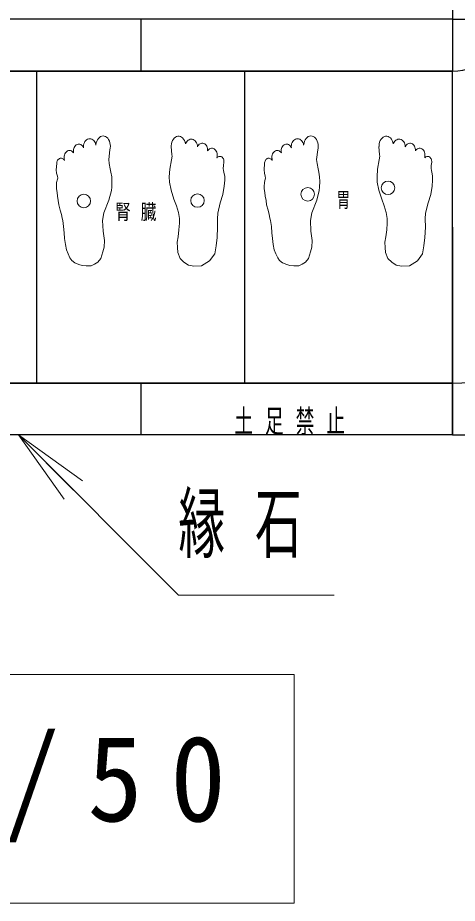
# Model space of a CAD drawing. Units: millimetres on the paper. Extents: x -365 to 0, y -12 to 257.
# Drawn here: x -244.4 to -227.48, y 160.4 to 194.48 of the extents above; entities that cross this region are included whole.
import ezdxf
from ezdxf.enums import TextEntityAlignment as Align

# ---------------------------------------------------------------- set-up
doc = ezdxf.new("R2010")
doc.units = ezdxf.units.MM
doc.layers.add('LY_1', color=7, linetype='Continuous', lineweight=13)
doc.styles.add('ＭＳ ゴシック', font='')
doc.styles.get('ＭＳ ゴシック').set_extended_font_data('MS Gothic')

msp = doc.modelspace()

# ---------------------------------------------------------------- linework, layer by layer
at = {"layer": 'LY_1', "lineweight": 25}
for p, q in [((-227.663, 206.421), (-227.663, 194.421)), ((-239.663, 194.421), (-251.663, 194.421)), ((-227.663, 194.421), (-239.663, 194.421)), ((-239.663, 194.421), (-239.663, 192.421)), ((-239.663, 194.421), (-239.663, 192.421)), ((-227.663, 194.421), (-225.663, 194.421)), ((-227.663, 194.421), (-227.663, 192.421)), ((-227.663, 194.421), (-225.663, 194.421)), ((-227.663, 194.421), (-227.663, 192.421)), ((-251.663, 192.421), (-227.663, 192.421)), ((-239.663, 192.421), (-251.663, 192.421)), ((-243.663, 180.421), (-243.663, 192.421)), ((-227.663, 192.421), (-239.663, 192.421)), ((-235.663, 180.421), (-235.663, 192.421)), ((-227.663, 180.421), (-227.663, 192.421)), ((-227.663, 186.421), (-227.663, 180.425)), ((-239.663, 180.421), (-251.663, 180.421)), ((-251.663, 180.421), (-227.663, 180.421)), ((-239.663, 180.421), (-239.663, 178.421)), ((-227.663, 180.421), (-239.663, 180.421)), ((-239.663, 180.421), (-239.663, 178.421)), ((-227.663, 178.421), (-227.663, 180.421)), ((-227.663, 180.421), (-227.663, 178.421)), ((-239.663, 178.421), (-251.663, 178.421)), ((-227.663, 178.421), (-239.663, 178.421))]:
    msp.add_line(p, q, dxfattribs=at)
at = {"layer": 'LY_1'}
for p, q in [((-241.748, 189.782), (-241.783, 189.753)), ((-241.71, 189.804), (-241.748, 189.782)), ((-241.67, 189.817), (-241.71, 189.804)), ((-241.628, 189.821), (-241.67, 189.817)), ((-241.587, 189.816), (-241.628, 189.821)), ((-241.546, 189.802), (-241.587, 189.816)), ((-241.508, 189.779), (-241.546, 189.802)), ((-241.474, 189.749), (-241.508, 189.779)), ((-241.331, 189.781), (-241.359, 189.723)), ((-241.297, 189.831), (-241.331, 189.781)), ((-241.258, 189.871), (-241.297, 189.831)), ((-241.213, 189.901), (-241.258, 189.871)), ((-241.166, 189.92), (-241.213, 189.901)), ((-241.118, 189.927), (-241.166, 189.92)), ((-241.069, 189.921), (-241.118, 189.927)), ((-241.022, 189.904), (-241.069, 189.921)), ((-240.978, 189.875), (-241.022, 189.904)), ((-240.937, 189.835), (-240.978, 189.875)), ((-240.902, 189.787), (-240.937, 189.835)), ((-240.874, 189.73), (-240.902, 189.787)), ((-238.41, 189.8), (-238.442, 189.747)), ((-238.373, 189.846), (-238.41, 189.8)), ((-238.331, 189.881), (-238.373, 189.846)), ((-238.285, 189.905), (-238.331, 189.881)), ((-238.237, 189.917), (-238.285, 189.905)), ((-238.188, 189.918), (-238.237, 189.917)), ((-238.14, 189.906), (-238.188, 189.918)), ((-238.094, 189.882), (-238.14, 189.906)), ((-238.052, 189.848), (-238.094, 189.882)), ((-238.014, 189.803), (-238.052, 189.848)), ((-237.983, 189.75), (-238.014, 189.803)), ((-237.807, 189.783), (-237.845, 189.76)), ((-237.767, 189.797), (-237.807, 189.783)), ((-237.725, 189.803), (-237.767, 189.797)), ((-237.684, 189.799), (-237.725, 189.803)), ((-237.643, 189.786), (-237.684, 189.799)), ((-237.605, 189.764), (-237.643, 189.786)), ((-233.748, 189.782), (-233.783, 189.753)), ((-233.71, 189.804), (-233.748, 189.782)), ((-233.67, 189.817), (-233.71, 189.804)), ((-233.628, 189.821), (-233.67, 189.817)), ((-233.587, 189.816), (-233.628, 189.821)), ((-233.546, 189.802), (-233.587, 189.816)), ((-233.508, 189.779), (-233.546, 189.802)), ((-233.474, 189.749), (-233.508, 189.779)), ((-233.331, 189.781), (-233.359, 189.723)), ((-233.297, 189.831), (-233.331, 189.781)), ((-233.258, 189.871), (-233.297, 189.831)), ((-233.213, 189.901), (-233.258, 189.871)), ((-233.166, 189.92), (-233.213, 189.901)), ((-233.118, 189.927), (-233.166, 189.92)), ((-233.069, 189.921), (-233.118, 189.927)), ((-233.022, 189.904), (-233.069, 189.921)), ((-232.978, 189.875), (-233.022, 189.904)), ((-232.937, 189.835), (-232.978, 189.875)), ((-232.902, 189.787), (-232.937, 189.835)), ((-232.874, 189.73), (-232.902, 189.787)), ((-230.41, 189.8), (-230.442, 189.747)), ((-230.373, 189.846), (-230.41, 189.8)), ((-230.331, 189.881), (-230.373, 189.846)), ((-230.285, 189.905), (-230.331, 189.881)), ((-230.237, 189.917), (-230.285, 189.905)), ((-230.188, 189.918), (-230.237, 189.917)), ((-230.14, 189.906), (-230.188, 189.918)), ((-230.094, 189.882), (-230.14, 189.906)), ((-230.052, 189.848), (-230.094, 189.882)), ((-230.014, 189.803), (-230.052, 189.848)), ((-229.983, 189.75), (-230.014, 189.803)), ((-229.807, 189.783), (-229.845, 189.76)), ((-229.767, 189.797), (-229.807, 189.783)), ((-229.725, 189.803), (-229.767, 189.797)), ((-229.684, 189.799), (-229.725, 189.803)), ((-229.643, 189.786), (-229.684, 189.799)), ((-229.605, 189.764), (-229.643, 189.786)), ((-242.244, 189.446), (-242.254, 189.403)), ((-242.227, 189.487), (-242.244, 189.446)), ((-242.205, 189.523), (-242.227, 189.487)), ((-242.179, 189.554), (-242.205, 189.523)), ((-242.149, 189.579), (-242.179, 189.554)), ((-242.115, 189.597), (-242.149, 189.579)), ((-242.08, 189.607), (-242.115, 189.597)), ((-242.044, 189.609), (-242.08, 189.607)), ((-242.008, 189.604), (-242.044, 189.609)), ((-241.973, 189.591), (-242.008, 189.604)), ((-241.941, 189.57), (-241.973, 189.591)), ((-241.912, 189.543), (-241.941, 189.57)), ((-241.887, 189.51), (-241.912, 189.543)), ((-241.867, 189.472), (-241.887, 189.51)), ((-241.866, 189.576), (-241.87, 189.524)), ((-241.87, 189.524), (-241.867, 189.472)), ((-241.855, 189.626), (-241.866, 189.576)), ((-241.837, 189.673), (-241.855, 189.626)), ((-241.813, 189.716), (-241.837, 189.673)), ((-241.783, 189.753), (-241.813, 189.716)), ((-241.445, 189.712), (-241.474, 189.749)), ((-241.421, 189.669), (-241.445, 189.712)), ((-241.404, 189.621), (-241.421, 189.669)), ((-241.394, 189.57), (-241.404, 189.621)), ((-241.391, 189.593), (-241.394, 189.57)), ((-241.379, 189.66), (-241.391, 189.593)), ((-241.359, 189.723), (-241.379, 189.66)), ((-240.853, 189.667), (-240.874, 189.73)), ((-240.84, 189.6), (-240.853, 189.667)), ((-240.851, 189.393), (-240.839, 189.461)), ((-240.835, 189.53), (-240.84, 189.6)), ((-240.839, 189.461), (-240.835, 189.53)), ((-238.497, 189.514), (-238.466, 189.197)), ((-238.49, 189.552), (-238.491, 189.514)), ((-238.482, 189.621), (-238.49, 189.552)), ((-238.466, 189.686), (-238.482, 189.621)), ((-238.442, 189.747), (-238.466, 189.686)), ((-237.958, 189.69), (-237.983, 189.75)), ((-237.941, 189.624), (-237.958, 189.69)), ((-237.931, 189.649), (-237.941, 189.624)), ((-237.908, 189.692), (-237.931, 189.649)), ((-237.879, 189.73), (-237.908, 189.692)), ((-237.845, 189.76), (-237.879, 189.73)), ((-237.57, 189.735), (-237.605, 189.764)), ((-237.54, 189.699), (-237.57, 189.735)), ((-237.516, 189.656), (-237.54, 189.699)), ((-237.498, 189.609), (-237.516, 189.656)), ((-237.486, 189.559), (-237.498, 189.609)), ((-237.482, 189.507), (-237.486, 189.559)), ((-237.464, 189.543), (-237.482, 189.507)), ((-237.44, 189.577), (-237.464, 189.543)), ((-237.411, 189.605), (-237.44, 189.577)), ((-237.379, 189.627), (-237.411, 189.605)), ((-237.345, 189.641), (-237.379, 189.627)), ((-237.309, 189.647), (-237.345, 189.641)), ((-237.273, 189.646), (-237.309, 189.647)), ((-237.237, 189.637), (-237.273, 189.646)), ((-237.203, 189.62), (-237.237, 189.637)), ((-237.173, 189.596), (-237.203, 189.62)), ((-237.146, 189.566), (-237.173, 189.596)), ((-237.123, 189.53), (-237.146, 189.566)), ((-237.106, 189.49), (-237.123, 189.53)), ((-237.095, 189.447), (-237.106, 189.49)), ((-237.089, 189.402), (-237.095, 189.447)), ((-236.981, 189.444), (-237.015, 189.429)), ((-236.945, 189.452), (-236.981, 189.444)), ((-236.909, 189.451), (-236.945, 189.452)), ((-236.873, 189.443), (-236.909, 189.451)), ((-236.839, 189.427), (-236.873, 189.443)), ((-234.244, 189.446), (-234.254, 189.403)), ((-234.227, 189.487), (-234.244, 189.446)), ((-234.205, 189.523), (-234.227, 189.487)), ((-234.179, 189.554), (-234.205, 189.523)), ((-234.149, 189.579), (-234.179, 189.554)), ((-234.115, 189.597), (-234.149, 189.579)), ((-234.08, 189.607), (-234.115, 189.597)), ((-234.044, 189.609), (-234.08, 189.607)), ((-234.008, 189.604), (-234.044, 189.609)), ((-233.973, 189.591), (-234.008, 189.604)), ((-233.941, 189.57), (-233.973, 189.591)), ((-233.912, 189.543), (-233.941, 189.57)), ((-233.887, 189.51), (-233.912, 189.543)), ((-233.867, 189.472), (-233.887, 189.51)), ((-233.866, 189.576), (-233.87, 189.524)), ((-233.87, 189.524), (-233.867, 189.472)), ((-233.855, 189.626), (-233.866, 189.576)), ((-233.837, 189.673), (-233.855, 189.626)), ((-233.813, 189.716), (-233.837, 189.673)), ((-233.783, 189.753), (-233.813, 189.716)), ((-233.445, 189.712), (-233.474, 189.749)), ((-233.421, 189.669), (-233.445, 189.712)), ((-233.404, 189.621), (-233.421, 189.669)), ((-233.394, 189.57), (-233.404, 189.621)), ((-233.391, 189.593), (-233.394, 189.57)), ((-233.379, 189.66), (-233.391, 189.593)), ((-233.359, 189.723), (-233.379, 189.66)), ((-232.853, 189.667), (-232.874, 189.73)), ((-232.84, 189.6), (-232.853, 189.667)), ((-232.851, 189.393), (-232.839, 189.461)), ((-232.835, 189.53), (-232.84, 189.6)), ((-232.839, 189.461), (-232.835, 189.53)), ((-230.497, 189.514), (-230.466, 189.197)), ((-230.49, 189.552), (-230.491, 189.514)), ((-230.482, 189.621), (-230.49, 189.552)), ((-230.466, 189.686), (-230.482, 189.621)), ((-230.442, 189.747), (-230.466, 189.686)), ((-229.958, 189.69), (-229.983, 189.75)), ((-229.941, 189.624), (-229.958, 189.69)), ((-229.931, 189.649), (-229.941, 189.624)), ((-229.908, 189.692), (-229.931, 189.649)), ((-229.879, 189.73), (-229.908, 189.692)), ((-229.845, 189.76), (-229.879, 189.73)), ((-229.57, 189.735), (-229.605, 189.764)), ((-229.54, 189.699), (-229.57, 189.735)), ((-229.516, 189.656), (-229.54, 189.699)), ((-229.498, 189.609), (-229.516, 189.656)), ((-229.486, 189.559), (-229.498, 189.609)), ((-229.482, 189.507), (-229.486, 189.559)), ((-229.464, 189.543), (-229.482, 189.507)), ((-229.44, 189.577), (-229.464, 189.543)), ((-229.411, 189.605), (-229.44, 189.577)), ((-229.379, 189.627), (-229.411, 189.605)), ((-229.345, 189.641), (-229.379, 189.627)), ((-229.309, 189.647), (-229.345, 189.641)), ((-229.273, 189.646), (-229.309, 189.647)), ((-229.237, 189.637), (-229.273, 189.646)), ((-229.203, 189.62), (-229.237, 189.637)), ((-229.173, 189.596), (-229.203, 189.62)), ((-229.146, 189.566), (-229.173, 189.596)), ((-229.123, 189.53), (-229.146, 189.566)), ((-229.106, 189.49), (-229.123, 189.53)), ((-229.095, 189.447), (-229.106, 189.49)), ((-229.089, 189.402), (-229.095, 189.447)), ((-228.981, 189.444), (-229.015, 189.429)), ((-228.945, 189.452), (-228.981, 189.444)), ((-228.909, 189.451), (-228.945, 189.452)), ((-228.873, 189.443), (-228.909, 189.451)), ((-228.839, 189.427), (-228.873, 189.443)), ((-242.613, 189.148), (-242.616, 189.103)), ((-242.616, 189.103), (-242.612, 189.058)), ((-242.604, 189.192), (-242.613, 189.148)), ((-242.589, 189.233), (-242.604, 189.192)), ((-242.568, 189.271), (-242.589, 189.233)), ((-242.543, 189.303), (-242.568, 189.271)), ((-242.513, 189.329), (-242.543, 189.303)), ((-242.481, 189.349), (-242.513, 189.329)), ((-242.446, 189.361), (-242.481, 189.349)), ((-242.41, 189.365), (-242.446, 189.361)), ((-242.373, 189.362), (-242.41, 189.365)), ((-242.338, 189.35), (-242.373, 189.362)), ((-242.305, 189.331), (-242.338, 189.35)), ((-242.275, 189.306), (-242.305, 189.331)), ((-242.25, 189.274), (-242.275, 189.306)), ((-242.254, 189.403), (-242.258, 189.358)), ((-242.258, 189.358), (-242.256, 189.313)), ((-242.256, 189.313), (-242.25, 189.274)), ((-240.895, 189.021), (-240.851, 189.393)), ((-238.456, 189.146), (-238.486, 189.002)), ((-238.466, 189.197), (-238.456, 189.146)), ((-237.09, 189.357), (-237.089, 189.402)), ((-237.075, 189.378), (-237.09, 189.357)), ((-237.047, 189.407), (-237.075, 189.378)), ((-237.015, 189.429), (-237.047, 189.407)), ((-236.808, 189.404), (-236.839, 189.427)), ((-236.781, 189.374), (-236.808, 189.404)), ((-236.758, 189.339), (-236.781, 189.374)), ((-236.74, 189.3), (-236.758, 189.339)), ((-236.728, 189.257), (-236.74, 189.3)), ((-236.729, 189.122), (-236.731, 189.083)), ((-236.729, 189.122), (-236.723, 189.167)), ((-236.707, 189.107), (-236.729, 189.086)), ((-236.722, 189.212), (-236.728, 189.257)), ((-236.723, 189.167), (-236.722, 189.212)), ((-236.682, 189.124), (-236.707, 189.107)), ((-236.656, 189.135), (-236.682, 189.124)), ((-236.628, 189.14), (-236.656, 189.135)), ((-236.6, 189.138), (-236.628, 189.14)), ((-236.573, 189.131), (-236.6, 189.138)), ((-236.547, 189.118), (-236.573, 189.131)), ((-236.523, 189.1), (-236.547, 189.118)), ((-236.503, 189.077), (-236.523, 189.1)), ((-234.613, 189.148), (-234.616, 189.103)), ((-234.616, 189.103), (-234.612, 189.058)), ((-234.604, 189.192), (-234.613, 189.148)), ((-234.589, 189.233), (-234.604, 189.192)), ((-234.568, 189.271), (-234.589, 189.233)), ((-234.543, 189.303), (-234.568, 189.271)), ((-234.513, 189.329), (-234.543, 189.303)), ((-234.481, 189.349), (-234.513, 189.329)), ((-234.446, 189.361), (-234.481, 189.349)), ((-234.41, 189.365), (-234.446, 189.361)), ((-234.373, 189.362), (-234.41, 189.365)), ((-234.338, 189.35), (-234.373, 189.362)), ((-234.305, 189.331), (-234.338, 189.35)), ((-234.275, 189.306), (-234.305, 189.331)), ((-234.25, 189.274), (-234.275, 189.306)), ((-234.254, 189.403), (-234.258, 189.358)), ((-234.258, 189.358), (-234.256, 189.313)), ((-234.256, 189.313), (-234.25, 189.274)), ((-232.895, 189.021), (-232.851, 189.393)), ((-230.456, 189.146), (-230.486, 189.002)), ((-230.466, 189.197), (-230.456, 189.146)), ((-229.09, 189.357), (-229.089, 189.402)), ((-229.075, 189.378), (-229.09, 189.357)), ((-229.047, 189.407), (-229.075, 189.378)), ((-229.015, 189.429), (-229.047, 189.407)), ((-228.808, 189.404), (-228.839, 189.427)), ((-228.781, 189.374), (-228.808, 189.404)), ((-228.758, 189.339), (-228.781, 189.374)), ((-228.74, 189.3), (-228.758, 189.339)), ((-228.728, 189.257), (-228.74, 189.3)), ((-228.729, 189.122), (-228.731, 189.083)), ((-228.729, 189.122), (-228.723, 189.167)), ((-228.707, 189.107), (-228.729, 189.086)), ((-228.722, 189.212), (-228.728, 189.257)), ((-228.723, 189.167), (-228.722, 189.212)), ((-228.682, 189.124), (-228.707, 189.107)), ((-228.656, 189.135), (-228.682, 189.124)), ((-228.628, 189.14), (-228.656, 189.135)), ((-228.6, 189.138), (-228.628, 189.14)), ((-228.573, 189.131), (-228.6, 189.138)), ((-228.547, 189.118), (-228.573, 189.131)), ((-228.523, 189.1), (-228.547, 189.118)), ((-228.503, 189.077), (-228.523, 189.1)), ((-242.9, 188.869), (-242.919, 188.624)), ((-242.897, 188.896), (-242.898, 188.869)), ((-242.891, 188.93), (-242.897, 188.896)), ((-242.88, 188.962), (-242.891, 188.93)), ((-242.865, 188.991), (-242.88, 188.962)), ((-242.846, 189.017), (-242.865, 188.992)), ((-242.824, 189.038), (-242.846, 189.017)), ((-242.799, 189.055), (-242.824, 189.038)), ((-242.773, 189.065), (-242.799, 189.055)), ((-242.745, 189.07), (-242.773, 189.065)), ((-242.717, 189.068), (-242.745, 189.07)), ((-242.69, 189.061), (-242.717, 189.068)), ((-242.664, 189.047), (-242.69, 189.061)), ((-242.641, 189.028), (-242.664, 189.047)), ((-242.62, 189.005), (-242.641, 189.028)), ((-242.603, 188.977), (-242.62, 189.005)), ((-242.612, 189.058), (-242.609, 189.041)), ((-242.609, 189.041), (-242.603, 188.977)), ((-240.895, 189.021), (-240.877, 188.863)), ((-240.877, 188.863), (-240.839, 188.658)), ((-238.486, 189.002), (-238.548, 188.654)), ((-236.729, 189.086), (-236.731, 189.083)), ((-236.485, 189.049), (-236.503, 189.077)), ((-236.477, 188.791), (-236.487, 188.671)), ((-236.472, 189.018), (-236.485, 189.049)), ((-236.461, 188.916), (-236.477, 188.791)), ((-236.464, 188.985), (-236.472, 189.018)), ((-236.46, 188.951), (-236.464, 188.985)), ((-236.461, 188.916), (-236.46, 188.951)), ((-234.9, 188.869), (-234.919, 188.624)), ((-234.897, 188.896), (-234.898, 188.869)), ((-234.891, 188.93), (-234.897, 188.896)), ((-234.88, 188.962), (-234.891, 188.93)), ((-234.865, 188.991), (-234.88, 188.962)), ((-234.846, 189.017), (-234.865, 188.992)), ((-234.824, 189.038), (-234.846, 189.017)), ((-234.799, 189.055), (-234.824, 189.038)), ((-234.773, 189.065), (-234.799, 189.055)), ((-234.745, 189.07), (-234.773, 189.065)), ((-234.717, 189.068), (-234.745, 189.07)), ((-234.69, 189.061), (-234.717, 189.068)), ((-234.664, 189.047), (-234.69, 189.061)), ((-234.641, 189.028), (-234.664, 189.047)), ((-234.62, 189.005), (-234.641, 189.028)), ((-234.603, 188.977), (-234.62, 189.005)), ((-234.612, 189.058), (-234.609, 189.041)), ((-234.609, 189.041), (-234.603, 188.977)), ((-232.895, 189.021), (-232.877, 188.863)), ((-232.877, 188.863), (-232.839, 188.658)), ((-230.486, 189.002), (-230.548, 188.654)), ((-228.729, 189.086), (-228.731, 189.083)), ((-228.485, 189.049), (-228.503, 189.077)), ((-228.477, 188.791), (-228.487, 188.671)), ((-228.472, 189.018), (-228.485, 189.049)), ((-228.461, 188.916), (-228.477, 188.791)), ((-228.464, 188.985), (-228.472, 189.018)), ((-228.46, 188.951), (-228.464, 188.985)), ((-228.461, 188.916), (-228.46, 188.951)), ((-242.919, 188.624), (-242.905, 188.497)), ((-242.905, 188.497), (-242.869, 188.377)), ((-240.839, 188.658), (-240.811, 188.528)), ((-240.811, 188.528), (-240.783, 188.351)), ((-238.548, 188.654), (-238.568, 188.347)), ((-236.487, 188.671), (-236.475, 188.593)), ((-236.475, 188.593), (-236.447, 188.471)), ((-236.447, 188.471), (-236.43, 188.378)), ((-234.919, 188.624), (-234.905, 188.497)), ((-234.905, 188.497), (-234.869, 188.377)), ((-232.839, 188.658), (-232.811, 188.528)), ((-232.811, 188.528), (-232.783, 188.351)), ((-230.548, 188.654), (-230.568, 188.347)), ((-228.487, 188.671), (-228.475, 188.593)), ((-228.475, 188.593), (-228.447, 188.471)), ((-228.447, 188.471), (-228.43, 188.378)), ((-242.905, 188.131), (-242.912, 187.983)), ((-242.876, 188.258), (-242.905, 188.131)), ((-242.862, 188.307), (-242.876, 188.258)), ((-242.869, 188.377), (-242.862, 188.307)), ((-240.783, 188.351), (-240.774, 188.174)), ((-240.774, 188.174), (-240.783, 187.95)), ((-238.568, 188.347), (-238.558, 188.143)), ((-238.558, 188.143), (-238.497, 187.836)), ((-236.45, 188), (-236.43, 188.225)), ((-236.43, 188.225), (-236.43, 188.378)), ((-234.905, 188.131), (-234.912, 187.983)), ((-234.876, 188.258), (-234.905, 188.131)), ((-234.862, 188.307), (-234.876, 188.258)), ((-234.869, 188.377), (-234.862, 188.307)), ((-232.783, 188.351), (-232.774, 188.174)), ((-232.774, 188.174), (-232.783, 187.95)), ((-230.568, 188.347), (-230.558, 188.143)), ((-230.558, 188.143), (-230.497, 187.836)), ((-228.45, 188), (-228.43, 188.225)), ((-228.43, 188.225), (-228.43, 188.378)), ((-242.912, 187.983), (-242.912, 187.891)), ((-242.912, 187.891), (-242.89, 187.751)), ((-242.89, 187.751), (-242.876, 187.603)), ((-240.889, 187.45), (-240.791, 187.823)), ((-240.783, 187.95), (-240.791, 187.823)), ((-238.497, 187.836), (-238.388, 187.496)), ((-236.501, 187.672), (-236.45, 188)), ((-234.912, 187.983), (-234.912, 187.891)), ((-234.912, 187.891), (-234.89, 187.751)), ((-234.89, 187.751), (-234.876, 187.603)), ((-232.889, 187.45), (-232.791, 187.823)), ((-232.783, 187.95), (-232.791, 187.823)), ((-230.497, 187.836), (-230.388, 187.496)), ((-228.501, 187.672), (-228.45, 188)), ((-242.876, 187.603), (-242.841, 187.441)), ((-242.841, 187.441), (-242.82, 187.272)), ((-241.083, 186.963), (-240.889, 187.45)), ((-238.388, 187.496), (-238.291, 187.241)), ((-236.603, 187.355), (-236.501, 187.672)), ((-234.876, 187.603), (-234.841, 187.441)), ((-234.841, 187.441), (-234.82, 187.272)), ((-233.083, 186.963), (-232.889, 187.45)), ((-230.388, 187.496), (-230.291, 187.241)), ((-228.603, 187.355), (-228.501, 187.672)), ((-242.82, 187.272), (-242.764, 187.075)), ((-242.764, 187.075), (-242.721, 186.898)), ((-238.291, 187.241), (-238.212, 186.978)), ((-236.696, 186.956), (-236.603, 187.355)), ((-234.82, 187.272), (-234.764, 187.075)), ((-234.764, 187.075), (-234.721, 186.898)), ((-230.291, 187.241), (-230.212, 186.978)), ((-228.696, 186.956), (-228.603, 187.355)), ((-242.721, 186.898), (-242.693, 186.765)), ((-242.693, 186.765), (-242.665, 186.673)), ((-241.132, 186.671), (-241.083, 186.963)), ((-238.212, 186.978), (-238.177, 186.75)), ((-238.177, 186.75), (-238.177, 186.574)), ((-236.716, 186.731), (-236.696, 186.956)), ((-236.706, 186.413), (-236.716, 186.731)), ((-234.721, 186.898), (-234.693, 186.765)), ((-234.693, 186.765), (-234.665, 186.673)), ((-233.132, 186.671), (-233.083, 186.963)), ((-230.212, 186.978), (-230.177, 186.75)), ((-230.177, 186.75), (-230.177, 186.574)), ((-228.716, 186.731), (-228.696, 186.956)), ((-228.706, 186.413), (-228.716, 186.731)), ((-242.665, 186.673), (-242.637, 186.448)), ((-242.637, 186.448), (-242.616, 186.201)), ((-241.116, 186.265), (-241.132, 186.671)), ((-238.177, 186.574), (-238.194, 186.32)), ((-236.726, 186.025), (-236.706, 186.413)), ((-234.665, 186.673), (-234.637, 186.448)), ((-234.637, 186.448), (-234.616, 186.201)), ((-233.116, 186.265), (-233.132, 186.671)), ((-230.177, 186.574), (-230.194, 186.32)), ((-228.726, 186.025), (-228.706, 186.413)), ((-242.616, 186.201), (-242.595, 185.976)), ((-241.067, 185.909), (-241.116, 186.265)), ((-238.23, 186.039), (-238.265, 185.837)), ((-238.194, 186.32), (-238.23, 186.039)), ((-234.616, 186.201), (-234.595, 185.976)), ((-233.067, 185.909), (-233.116, 186.265)), ((-230.23, 186.039), (-230.265, 185.837)), ((-230.194, 186.32), (-230.23, 186.039)), ((-242.595, 185.976), (-242.567, 185.751)), ((-242.567, 185.751), (-242.524, 185.546)), ((-241.074, 185.645), (-241.067, 185.909)), ((-238.265, 185.837), (-238.256, 185.635)), ((-236.818, 185.39), (-236.767, 185.697)), ((-236.767, 185.697), (-236.726, 186.025)), ((-234.595, 185.976), (-234.567, 185.751)), ((-234.567, 185.751), (-234.524, 185.546)), ((-233.074, 185.645), (-233.067, 185.909)), ((-230.265, 185.837), (-230.256, 185.635)), ((-228.818, 185.39), (-228.767, 185.697)), ((-228.767, 185.697), (-228.726, 186.025)), ((-242.524, 185.546), (-242.461, 185.391)), ((-242.461, 185.391), (-242.39, 185.236)), ((-241.207, 185.215), (-241.123, 185.469)), ((-241.123, 185.469), (-241.074, 185.645)), ((-238.256, 185.635), (-238.238, 185.442)), ((-238.238, 185.442), (-238.151, 185.214)), ((-237.013, 185.124), (-236.818, 185.39)), ((-234.524, 185.546), (-234.461, 185.391)), ((-234.461, 185.391), (-234.39, 185.236)), ((-233.207, 185.215), (-233.123, 185.469)), ((-233.123, 185.469), (-233.074, 185.645)), ((-230.256, 185.635), (-230.238, 185.442)), ((-230.238, 185.442), (-230.151, 185.214)), ((-229.013, 185.124), (-228.818, 185.39)), ((-242.39, 185.236), (-242.32, 185.138)), ((-242.32, 185.138), (-242.207, 185.046)), ((-242.207, 185.046), (-242.045, 184.976)), ((-241.447, 184.99), (-241.32, 185.074)), ((-241.32, 185.074), (-241.207, 185.215)), ((-238.151, 185.214), (-238.001, 185.065)), ((-238.001, 185.065), (-237.826, 184.959)), ((-237.32, 184.93), (-237.013, 185.124)), ((-234.39, 185.236), (-234.32, 185.138)), ((-234.32, 185.138), (-234.207, 185.046)), ((-234.207, 185.046), (-234.045, 184.976)), ((-233.447, 184.99), (-233.32, 185.074)), ((-233.32, 185.074), (-233.207, 185.215)), ((-230.151, 185.214), (-230.001, 185.065)), ((-230.001, 185.065), (-229.826, 184.959)), ((-229.32, 184.93), (-229.013, 185.124)), ((-242.045, 184.976), (-241.926, 184.948)), ((-241.926, 184.948), (-241.771, 184.927)), ((-241.771, 184.927), (-241.574, 184.927)), ((-241.574, 184.927), (-241.447, 184.99)), ((-237.826, 184.959), (-237.624, 184.916)), ((-237.624, 184.916), (-237.32, 184.93)), ((-234.045, 184.976), (-233.926, 184.948)), ((-233.926, 184.948), (-233.771, 184.927)), ((-233.771, 184.927), (-233.574, 184.927)), ((-233.574, 184.927), (-233.447, 184.99)), ((-229.826, 184.959), (-229.624, 184.916)), ((-229.624, 184.916), (-229.32, 184.93)), ((-242.61, 175.946), (-244.377, 178.421)), ((-244.377, 178.421), (-241.903, 176.654)), ((-244.377, 178.421), (-242.256, 176.3)), ((-233.763, 169.204), (-281.563, 169.204)), ((-233.763, 160.404), (-233.763, 169.204)), ((-281.563, 160.404), (-233.763, 160.404))]:
    msp.add_line(p, q, dxfattribs=at)
msp.add_lwpolyline([(-244.377, 178.421), (-238.218, 172.262), (-232.218, 172.262)], dxfattribs=at)
for centre in [(-230.144, 187.932), (-233.236, 187.683), (-241.859, 187.423), (-237.479, 187.44)]:
    msp.add_circle(centre, 0.26, dxfattribs=at)
at = {"layer": 'LY_1', "lineweight": 25}
for radius, end in [(14, 360), (2, 0), (16, 278.7918)]:
    msp.add_arc((-227.663, 194.421), radius, 270, end, dxfattribs=at)

# ---------------------------------------------------------------- texts
at = {"layer": 'LY_1', "style": 'ＭＳ ゴシック', "width": 0.65}
msp.add_text('胃', height=0.587, dxfattribs=at).set_placement((-232.122, 187.467), align=Align.MIDDLE_LEFT)
at = {"layer": 'LY_1', "style": 'ＭＳ ゴシック'}
for s, insert, char_height, attachment_point in [('\\T1.64;\\W0.75;腎臓', (-240.648, 186.976), 0.5865, 4), ('\\T1.64;\\W0.6;土足禁止', (-236.063, 178.421), 0.8798, 7), ('\\T1.64;\\W0.6;縁石', (-238.218, 174.912), 2.199, 4), ('\\T1.5;\\W0.95;平面図\u3000S=1/50', (-280.163, 164.804), 3.299, 4)]:
    msp.add_mtext(s, dxfattribs=dict(at, insert=insert, char_height=char_height, attachment_point=attachment_point))

doc.saveas('drawing.dxf')
